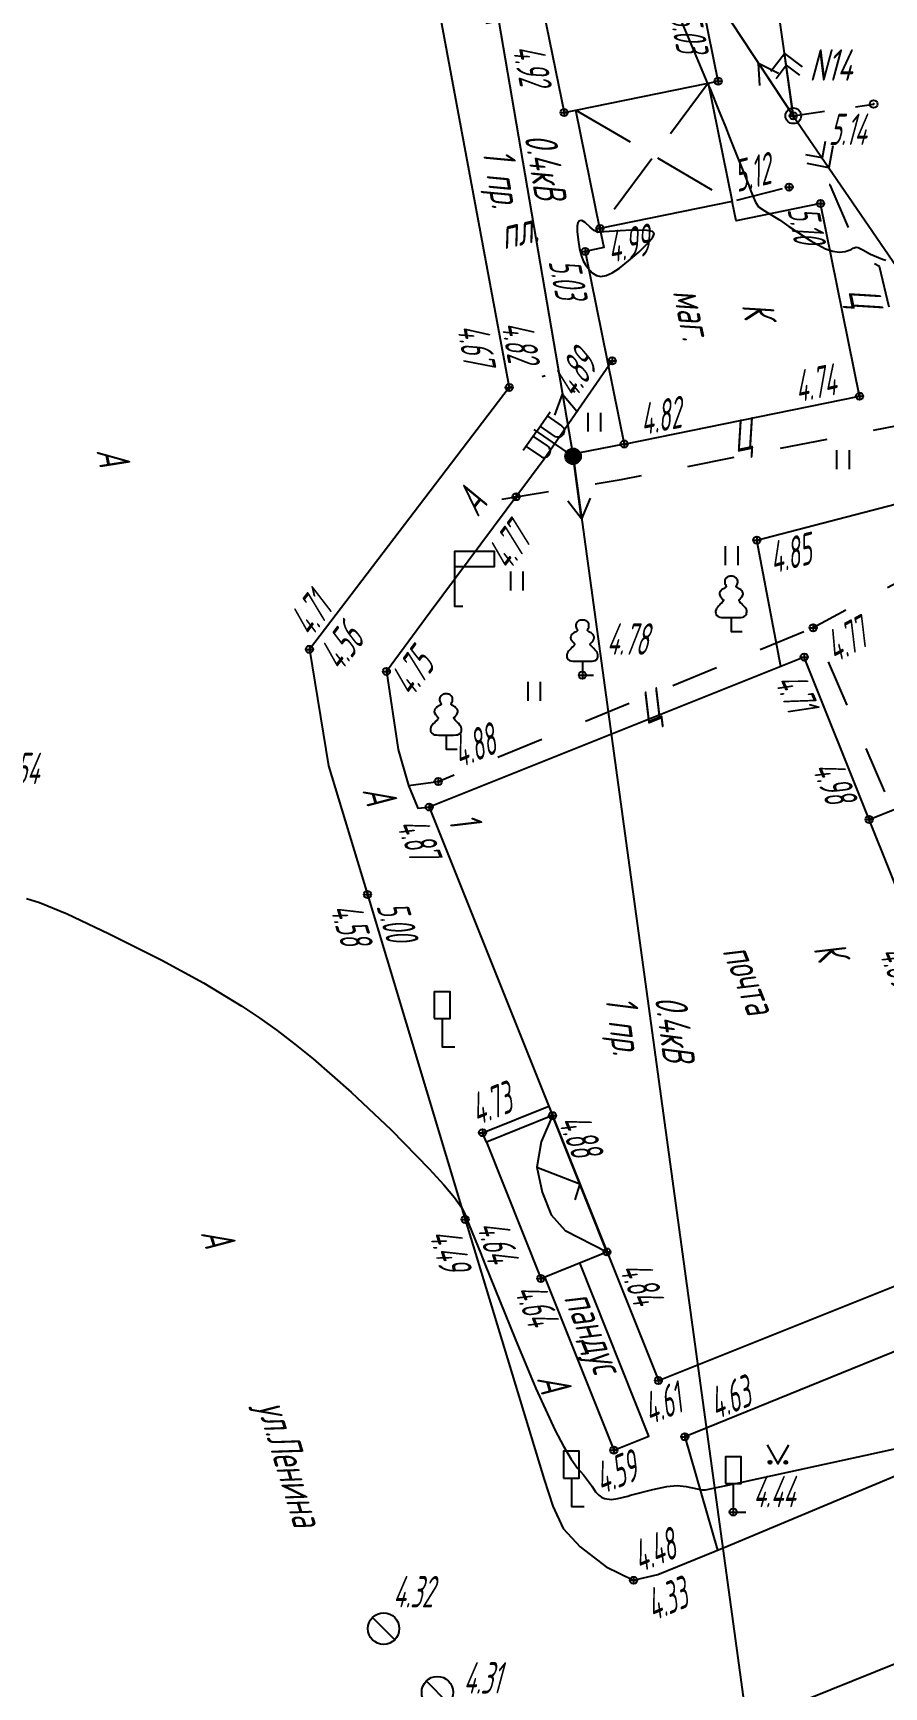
# Model space of a CAD drawing. Extents: x 1233805 to 1234355, y 654698 to 655114.
# Drawn here: x 1234054.2 to 1234081.2, y 654875.8 to 654928.3 of the extents above; entities that cross this region are included whole.
import ezdxf

# ---------------------------------------------------------------- set-up
doc = ezdxf.new("R2010")
doc.units = 0
for name, pattern in [('ИИDash_10_10', [2, 1, -1]), ('ИИDash_15_15', [3, 1.5, -1.5]), ('ИИDash_20_10', [3, 2, -1]), ('ИИDot', [1, 0, -1])]:
    doc.linetypes.add(name, pattern=pattern)
for name, color, linetype, lineweight in [('ИИ_ГОРИЗОНТАЛИ_ОСН', 32, 'Continuous', 25), ('ИИ_ДОРОГИ_АД', 7, 'Continuous', 25), ('ИИ_ЛЭП_ВН', 250, 'Continuous', 25), ('ИИ_ЛЭП_НН', 250, 'Continuous', 25), ('ИИ_ОГРАДЫ', 7, 'Continuous', 25), ('ИИ_ОТМЕТКИ', 7, 'Continuous', 25), ('ИИ_СООРУЖЕНИЕ', 7, 'Continuous', 25), ('ИИ_СТРОЕНИЕ', 7, 'Continuous', 25), ('ИИ_ТРУБОПРОВОДЫ', 7, 'Continuous', 25), ('ИИ_УГОДЬЯ', 7, 'Continuous', 25)]:
    doc.layers.add(name, color=color, linetype=linetype, lineweight=lineweight)
doc.styles.add('VNIPISIMPLEXCUR', font='simplex.shx', dxfattribs={"width": 0.8, "oblique": 15})
doc.styles.add('ГОСТ 2.304 КУРСИВ', font='cs_gost2304.shx', dxfattribs={"oblique": 15})
doc.linetypes.add('ИИ054763', pattern='A,2.5,[23,3dservice.shx,S=0.85,R=45,X=0,Y=0],5,[23,3dservice.shx,S=0.85,R=225,X=0,Y=0],2.5', length=10)

# ---------------------------------------------------------------- blocks, each defined once
blk = doc.blocks.new('ИИ05401')
at = {"color": 0, "linetype": 'Continuous', "lineweight": 25}
for points in [[(-0.4, 1.2), (-0.4, 0)], [(0.4, 1.2), (0.4, 0)]]:
    blk.add_lwpolyline(points, dxfattribs=at)
blk = doc.blocks.new('ИИ053881')
at = {"color": 0, "linetype": 'Continuous', "lineweight": 25}
blk.add_lwpolyline([(0, 0.88), (0.13, 0.88), (0.34, 0.88), (0.48, 0.88), (0.61, 0.89), (0.73, 0.91), (0.82, 0.94), (0.91, 1), (0.96, 1.07), (0.98, 1.15), (0.99, 1.23), (0.99, 1.29), (0.96, 1.38), (0.93, 1.45), (0.88, 1.52), (0.8, 1.61), (0.72, 1.69), (0.65, 1.77), (0.57, 1.84), (0.54, 1.89), (0.51, 1.93), (0.5, 1.97), (0.5, 1.99), (0.52, 2.02), (0.55, 2.05), (0.61, 2.12), (0.68, 2.2), (0.73, 2.29), (0.75, 2.37), (0.74, 2.44), (0.71, 2.52), (0.67, 2.58), (0.63, 2.62), (0.6, 2.65), (0.55, 2.68), (0.5, 2.71), (0.41, 2.76), (0.36, 2.79), (0.34, 2.81), (0.32, 2.83), (0.32, 2.85), (0.32, 2.87), (0.34, 2.89), (0.35, 2.93), (0.37, 2.97), (0.4, 3.03), (0.41, 3.1), (0.41, 3.19), (0.4, 3.25), (0.36, 3.32), (0.32, 3.38), (0.28, 3.41), (0.25, 3.44), (0.18, 3.48), (0.13, 3.49), (0.07, 3.5), (0, 3.5), (-0.07, 3.5), (-0.13, 3.49), (-0.18, 3.48), (-0.25, 3.44), (-0.28, 3.41), (-0.32, 3.38), (-0.36, 3.32), (-0.4, 3.25), (-0.41, 3.19), (-0.41, 3.1), (-0.4, 3.03), (-0.37, 2.97), (-0.35, 2.93), (-0.34, 2.89), (-0.32, 2.87), (-0.32, 2.85), (-0.32, 2.83), (-0.34, 2.81), (-0.36, 2.79), (-0.41, 2.76), (-0.5, 2.71), (-0.55, 2.68), (-0.6, 2.65), (-0.63, 2.62), (-0.67, 2.58), (-0.71, 2.52), (-0.74, 2.44), (-0.75, 2.37), (-0.73, 2.29), (-0.68, 2.2), (-0.61, 2.12), (-0.55, 2.05), (-0.52, 2.02), (-0.5, 1.99), (-0.5, 1.97), (-0.51, 1.93), (-0.54, 1.89), (-0.57, 1.84), (-0.65, 1.77), (-0.72, 1.69), (-0.8, 1.61), (-0.88, 1.52), (-0.93, 1.45), (-0.96, 1.38), (-0.99, 1.29), (-0.99, 1.23), (-0.98, 1.15), (-0.96, 1.07), (-0.91, 1), (-0.82, 0.94), (-0.73, 0.91), (-0.61, 0.89), (-0.48, 0.88), (-0.34, 0.88), (-0.13, 0.88)], close=True, dxfattribs=at)
blk.add_lwpolyline([(0, 0.88), (0, 0), (0.7, 0)], dxfattribs=at)
blk = doc.blocks.new('ИИ05416')
at = {"linetype": 'Continuous', "lineweight": 25}
h = blk.add_hatch(color=0, dxfattribs=at)
edge = h.paths.add_edge_path()
edge.add_arc((-0.5, 0.1), 0.1, 0, 360)
h = blk.add_hatch(color=0, dxfattribs=at)
edge = h.paths.add_edge_path()
edge.add_arc((0.5, 0.1), 0.1, 0, 360)
at = {"color": 0, "linetype": 'Continuous', "lineweight": 25}
blk.add_lwpolyline([(-0.69, 1.2), (0, 0), (0.69, 1.2)], dxfattribs=at)
for centre in [(-0.5, 0.1), (0.5, 0.1)]:
    blk.add_circle(centre, 0.1, dxfattribs=at)
blk = doc.blocks.new('ИИ051081')
at = {"linetype": 'Continuous', "lineweight": 25}
blk.add_hatch(color=0, dxfattribs=at).paths.add_polyline_path([(-0.05, 0, 1), (0.05, 0, 1)])
at = {"color": 0, "linetype": 'Continuous', "lineweight": 25}
for radius in [0.5, 0.05]:
    blk.add_circle((0, 0), radius, dxfattribs=at)
blk = doc.blocks.new('ИИ051141')
at = {"color": 0, "linetype": 'Continuous', "lineweight": 25, "flags": 128}
for points in [[(0, 0), (4, 0)], [(2.5, 0.75), (3.25, 0), (2.5, -0.75)], [(3, 1), (4, 0), (3, -1)]]:
    blk.add_lwpolyline(points, dxfattribs=at)
blk = doc.blocks.new('ИИ0511014')
at = {"linetype": 'Continuous'}
h = blk.add_hatch(color=0, dxfattribs=at)
edge = h.paths.add_edge_path()
edge.add_arc((0, 0), 0.5, 0, 360)
at = {"color": 0, "linetype": 'Continuous', "flags": 128}
for points in [[(0, 2.81), (-1.5, 2.81)], [(-1.18, 2.81), (-1.18, 1.71), (-1.17, 1.62), (-1.14, 1.53), (-1.1, 1.46), (-1.03, 1.39), (-0.96, 1.35), (-0.87, 1.32), (-0.78, 1.31), (-0.69, 1.32), (-0.61, 1.35), (-0.53, 1.39), (-0.47, 1.46), (-0.42, 1.53), (-0.39, 1.62), (-0.38, 1.71), (-0.38, 2.81)], [(0, 0.5), (0, 3)], [(0, 2.81), (1.5, 2.81)], [(1.18, 2.81), (1.18, 1.71), (1.17, 1.62), (1.14, 1.53), (1.1, 1.46), (1.03, 1.39), (0.96, 1.35), (0.87, 1.32), (0.78, 1.31), (0.69, 1.32), (0.61, 1.35), (0.53, 1.39), (0.47, 1.46), (0.42, 1.53), (0.39, 1.62), (0.38, 1.71), (0.38, 2.81)]]:
    blk.add_lwpolyline(points, dxfattribs=at)
at = {"color": 0, "linetype": 'Continuous'}
blk.add_circle((0, 0), 0.5, dxfattribs=at)
blk = doc.blocks.new('ИИ051144')
at = {"color": 0, "linetype": 'Continuous', "lineweight": 25, "flags": 128}
for points in [[(4, 0), (0, 0)], [(2.78, 0.71), (4, 0), (2.78, -0.71)]]:
    blk.add_lwpolyline(points, dxfattribs=at)
blk = doc.blocks.new('ИИ052091')
at = {"color": 0, "linetype": 'Continuous', "lineweight": 25}
blk.add_lwpolyline([(0.5, 0), (0, 0), (0, 3.5), (2.5, 3.5), (2.5, 2.5), (0, 2.5)], dxfattribs=at)
blk = doc.blocks.new('ИИ052063')
at = {"color": 0, "linetype": 'Continuous', "lineweight": 25, "flags": 128}
blk.add_lwpolyline([(-0.5, 1.8), (-0.5, 1.8), (0.5, 1.8), (0.5, 1.8), (0.5, 3.5), (0.5, 3.5), (-0.5, 3.5), (-0.5, 3.5)], close=True, dxfattribs=at)
blk.add_lwpolyline([(0, 1.8), (0, 0), (0.8, 0)], dxfattribs=at)
blk = doc.blocks.new('ИИ051171')
at = {"color": 0, "linetype": 'Continuous', "lineweight": 25, "flags": 128}
blk.add_lwpolyline([(0.71, -0.71), (-0.71, 0.71)], dxfattribs=at)
at = {"color": 0, "linetype": 'Continuous', "lineweight": 25}
blk.add_circle((0, 0), 1, dxfattribs=at)
at = {"color": 0, "linetype": 'Continuous', "style": 'VNIPISIMPLEXCUR', "oblique": 15, "width": 0.8}
for tag, p in [('NUMBER', (1.7, -1)), ('HATCH', (1.7, -4.4)), ('HEIGHT', (1.7, -7.8)), ('TOP1', (1.7, -11.2)), ('TOP2', (1.7, -14.6)), ('TOP3', (1.7, -18)), ('TOP4', (1.7, -21.4)), ('TOP5', (1.7, -24.8)), ('BOTTOM', (1.7, -28.2))]:
    blk.add_attdef(tag, p, '', height=2, dxfattribs=at)
blk = doc.blocks.new('PICKET')
at = {"color": 0, "linetype": 'Continuous', "lineweight": 25}
for p, q in [((-0.23, 0), (0.23, 0)), ((0, 0.23), (0, -0.23))]:
    blk.add_line(p, q, dxfattribs=at)
blk.add_circle((0, 0), 0.23, dxfattribs=at)
at = {"color": 0, "linetype": 'Continuous', "style": 'VNIPISIMPLEXCUR', "oblique": 15, "width": 0.8}
blk.add_attdef('OTMETKA', (1.25, 0.3), '', height=2, dxfattribs=at)
at = {"color": 8, "linetype": 'Continuous', "style": 'VNIPISIMPLEXCUR', "oblique": 15, "width": 0.8, "flags": 1}
blk.add_attdef('NOMER', (1.25, -2.7), '', height=2, dxfattribs=at)

msp = doc.modelspace()

# ---------------------------------------------------------------- linework, layer by layer
at = {"layer": 'ИИ_ГОРИЗОНТАЛИ_ОСН', "flags": 128}
for points, elevation in [([(1234073.464, 654931.664), (1234074.983, 654928.107), (1234075.592, 654926.671), (1234075.592, 654926.671), (1234075.6, 654926.656), (1234075.601, 654926.655), (1234075.694, 654926.45), (1234075.939, 654925.839), (1234076.166, 654925.272), (1234076.311, 654924.91), (1234076.906, 654923.412), (1234076.977, 654923.227), (1234077.119, 654922.879), (1234077.221, 654922.737), (1234077.433, 654922.599), (1234077.885, 654922.321), (1234078.187, 654922.114), (1234078.882, 654921.651), (1234079.345, 654921.403), (1234079.574, 654921.326), (1234079.785, 654921.297), (1234079.976, 654921.316), (1234080.158, 654921.384), (1234080.229, 654921.421), (1234080.317, 654921.459), (1234080.387, 654921.446), (1234080.528, 654921.369), (1234080.779, 654921.23), (1234081.16, 654921.077), (1234081.263, 654921.039)], 5), ([(1234053.971, 654900.78), (1234054.379, 654900.647), (1234055.265, 654900.287), (1234056.575, 654899.667), (1234056.584, 654899.663), (1234056.592, 654899.659), (1234058.269, 654898.826), (1234059.591, 654898.105), (1234060.811, 654897.359), (1234061.383, 654896.975), (1234061.931, 654896.583), (1234062.491, 654896.156), (1234063.07, 654895.687), (1234064.282, 654894.632), (1234065.546, 654893.434), (1234066.757, 654892.193), (1234067.22, 654891.685), (1234067.559, 654891.284), (1234067.772, 654890.992), (1234067.876, 654890.787), (1234067.876, 654890.786), (1234067.933, 654890.647), (1234067.935, 654890.643), (1234068.388, 654889.535), (1234068.54, 654889.154), (1234069.485, 654886.8), (1234070.146, 654885.221), (1234070.759, 654883.892), (1234071.023, 654883.393), (1234071.267, 654882.985), (1234071.467, 654882.698), (1234071.655, 654882.48), (1234071.693, 654882.439), (1234071.911, 654882.149), (1234071.933, 654882.113), (1234072.045, 654881.945), (1234072.146, 654881.837), (1234072.234, 654881.774), (1234072.331, 654881.731), (1234072.551, 654881.7), (1234072.754, 654881.727), (1234073.064, 654881.809), (1234073.148, 654881.833), (1234073.861, 654882.017), (1234074.306, 654882.112), (1234074.633, 654882.141), (1234074.924, 654882.117), (1234075.265, 654882.043), (1234075.273, 654882.04), (1234075.429, 654882.005), (1234075.538, 654882.005), (1234076.649, 654882.241), (1234077.176, 654882.356), (1234080.624, 654883.111), (1234082.896, 654883.609)], 4.5)]:
    msp.add_lwpolyline(points, dxfattribs=dict(at, elevation=elevation))
at = {"layer": 'ИИ_ГОРИЗОНТАЛИ_ОСН', "elevation": 5, "flags": 128}
msp.add_lwpolyline([(1234071.596, 654921.166), (1234071.648, 654921.017), (1234071.709, 654920.92), (1234071.728, 654920.895), (1234071.758, 654920.852), (1234071.94, 654920.638), (1234072.07, 654920.555), (1234072.212, 654920.528), (1234072.377, 654920.556), (1234072.566, 654920.638), (1234072.804, 654920.792), (1234073.093, 654921.017), (1234073.415, 654921.3), (1234073.703, 654921.584), (1234073.858, 654921.767), (1234073.902, 654921.879), (1234073.888, 654921.918), (1234073.848, 654921.947), (1234073.682, 654921.982), (1234073.173, 654921.991), (1234072.476, 654921.952), (1234072.319, 654921.936), (1234072.117, 654921.925), (1234072, 654921.98), (1234071.874, 654922.093), (1234071.709, 654922.238), (1234071.604, 654922.298), (1234071.533, 654922.293), (1234071.484, 654922.232), (1234071.458, 654922.117), (1234071.456, 654921.952), (1234071.486, 654921.682), (1234071.538, 654921.399), (1234071.596, 654921.166)], close=True, dxfattribs=at)
at = {"layer": 'ИИ_ДОРОГИ_АД', "flags": 128}
for points in [[(1234064.724, 654941.599), (1234069.302, 654917.002), (1234062.954, 654908.688), (1234063.56, 654904.988), (1234064.801, 654900.904), (1234067.9, 654890.591), (1234070.407, 654882.33), (1234070.689, 654881.485), (1234071.011, 654880.782), (1234071.555, 654880.203), (1234072.377, 654879.567), (1234073.251, 654879.135), (1234074.022, 654879.322), (1234076.128, 654880.178), (1234084.872, 654883.843), (1234088.735, 654885.482), (1234089.462, 654886.063), (1234090.103, 654887.149), (1234090.472, 654888.109), (1234090.72, 654888.939), (1234090.789, 654889.693), (1234090.772, 654890.147), (1234087.399, 654898.387), (1234084.352, 654900.486)], [(1234072.572, 654917.844), (1234070.407, 654914.726), (1234066.789, 654909.863), (1234065.398, 654907.987), (1234065.775, 654905.506), (1234066.105, 654904.369), (1234066.394, 654903.644), (1234066.76, 654903.682)], [(1234077.384, 654874.816), (1234086.605, 654878.521), (1234096.342, 654882.356), (1234098.561, 654883.179), (1234093.254, 654901.13)], [(1234090.772, 654890.147), (1234074.88, 654883.694), (1234075.918, 654880.093)]]:
    msp.add_lwpolyline(points, dxfattribs=at)
at = {"layer": 'ИИ_ДОРОГИ_АД', "linetype": 'ИИDash_15_15', "flags": 128}
for points in [[(1234069.068, 654913.46), (1234072.853, 654914.082), (1234081.629, 654915.793), (1234090.055, 654914.942), (1234090.027, 654915.645), (1234082.068, 654916.602), (1234081.057, 654920.844), (1234080.495, 654921.125), (1234079.492, 654923.433), (1234078.189, 654923.362), (1234076.38, 654922.901)], [(1234072.955, 654915.206), (1234070.382, 654914.693)], [(1234093.254, 654901.13), (1234089.143, 654911.242), (1234088.212, 654912.094), (1234084.403, 654912.298), (1234078.955, 654909.373)], [(1234066.105, 654904.369), (1234067.047, 654904.492), (1234078.955, 654909.373), (1234081.477, 654903.583)]]:
    msp.add_lwpolyline(points, dxfattribs=at)
at = {"layer": 'ИИ_ДОРОГИ_АД', "linetype": 'ИИDot', "flags": 128}
msp.add_lwpolyline([(1234069.302, 654917.002), (1234070.498, 654917.398), (1234071.74, 654916.646)], dxfattribs=at)
at = {"layer": 'ИИ_ЛЭП_ВН', "elevation": -11.67, "flags": 128}
msp.add_lwpolyline([(1234018.974, 655086.689), (1234017.695, 655058.052), (1234015.433, 655015.566), (1234050.337, 655012.908), (1234071.226, 654975.124), (1234078.323, 654925.625), (1234104.321, 654887.734)], dxfattribs=at)
at = {"layer": 'ИИ_ЛЭП_ВН', "linetype": 'ИИDash_10_10', "elevation": -11.67, "flags": 128}
msp.add_lwpolyline([(1234078.323, 654925.625), (1234080.876, 654925.998)], dxfattribs=at)
at = {"layer": 'ИИ_ЛЭП_НН', "elevation": -11.67, "flags": 128}
for points in [[(1234061.37, 654972.781), (1234066.385, 654943.719), (1234071.329, 654914.814), (1234077.199, 654872.039), (1234085.76, 654846.358), (1234090.839, 654812.015), (1234093.371, 654773.568), (1234096.033, 654741.241), (1234098.037, 654708.982), (1234098.255, 654706.63)], [(1234066.385, 654943.719), (1234078.323, 654925.625)]]:
    msp.add_lwpolyline(points, dxfattribs=at)
at = {"layer": 'ИИ_ОГРАДЫ', "linetype": 'ИИ054763', "flags": 128}
msp.add_lwpolyline([(1234077.926, 654908.145), (1234077.164, 654912.158), (1234084.693, 654914.11), (1234089.364, 654914.387), (1234090.113, 654911.115), (1234093.675, 654907.268), (1234092.91, 654905.647)], dxfattribs=at)
at = {"layer": 'ИИ_СООРУЖЕНИЕ'}
msp.add_lwpolyline([(1234072.183, 654922.049), (1234071.421, 654925.808), (1234075.618, 654926.66), (1234076.38, 654922.901)], close=True, dxfattribs=at)
at = {"layer": 'ИИ_СООРУЖЕНИЕ', "linetype": 'ИИDash_20_10'}
for points in [[(1234075.618, 654926.66), (1234072.183, 654922.049)], [(1234071.421, 654925.808), (1234076.38, 654922.901)]]:
    msp.add_lwpolyline(points, dxfattribs=at)
at = {"layer": 'ИИ_СТРОЕНИЕ'}
for points in [[(1234067.206, 654935.567), (1234067.651, 654933.373), (1234069.42, 654933.732), (1234069.933, 654931.204), (1234068.117, 654930.835), (1234068.577, 654928.566), (1234070.393, 654928.934), (1234071.043, 654925.731), (1234071.421, 654925.808), (1234075.618, 654926.66), (1234075.936, 654926.724), (1234073.342, 654939.514), (1234068.448, 654938.521), (1234068.975, 654935.926), (1234067.206, 654935.567)], [(1234071.715, 654921.321), (1234072.955, 654915.206), (1234080.429, 654916.722), (1234079.188, 654922.837), (1234076.504, 654922.292), (1234076.38, 654922.901), (1234072.183, 654922.049), (1234072.307, 654921.441)], [(1234066.76, 654903.682), (1234074.037, 654885.477), (1234085.949, 654890.239), (1234083.926, 654895.298), (1234082.041, 654900.015), (1234080.733, 654903.286), (1234078.672, 654908.443)], [(1234082.522, 654904.001), (1234083.83, 654900.73), (1234082.041, 654900.015), (1234080.733, 654903.286)], [(1234068.574, 654893.045), (1234068.455, 654893.344), (1234070.557, 654894.184), (1234070.676, 654893.885)], [(1234068.574, 654893.045), (1234070.304, 654888.718), (1234072.406, 654889.558), (1234070.676, 654893.885)], [(1234070.676, 654893.885), (1234070.311, 654893.054), (1234070.176, 654892.245), (1234070.349, 654891.454), (1234070.638, 654890.741), (1234071.082, 654890.24), (1234072.406, 654889.558)]]:
    msp.add_lwpolyline(points, close=True, dxfattribs=at)
at = {"layer": 'ИИ_СТРОЕНИЕ', "linetype": 'ИИDash_20_10', "flags": 128}
msp.add_lwpolyline([(1234070.176, 654892.245), (1234071.541, 654891.722), (1234071.082, 654890.24)], dxfattribs=at)
at = {"layer": 'ИИ_СТРОЕНИЕ'}
msp.add_lwpolyline([(1234070.425, 654888.767), (1234072.624, 654883.267), (1234073.738, 654883.712), (1234071.539, 654889.212)], dxfattribs=at)

# ---------------------------------------------------------------- block references
at = {"layer": 'ИИ_ДОРОГИ_АД', "xscale": 0.5, "yscale": 0.5, "zscale": 0.5}
for name, p in [('ИИ052091', (1234067.577, 654910.052, -11.67)), ('ИИ052063', (1234067.17, 654896.067)), ('ИИ052063', (1234071.276, 654881.48)), ('ИИ052063', (1234076.417, 654881.303))]:
    msp.add_blockref(name, p, dxfattribs=at)
at = {"layer": 'ИИ_ЛЭП_ВН'}
for xscale, yscale, zscale, rotation in [(0.5, 0.5, 0.5, 98.15962505790247), (0.4999999999999998, 0.4999999999999998, 0.4999999999999998, 304.4546309523823)]:
    msp.add_blockref('ИИ051141', (1234078.323, 654925.625, -11.67), dxfattribs=dict(at, xscale=xscale, yscale=yscale, zscale=zscale, rotation=rotation))
for p, xscale, yscale, zscale in [((1234080.876, 654925.998, -11.67), 0.25, 0.25, 0.25), ((1234078.323, 654925.625, -11.67), 0.5, 0.5, 0.5)]:
    msp.add_blockref('ИИ051081', p, dxfattribs=dict(at, xscale=xscale, yscale=yscale, zscale=zscale))
at = {"layer": 'ИИ_ЛЭП_НН'}
for name, p, xscale, yscale, zscale, rotation in [('ИИ051144', (1234078.323, 654925.625, -11.67), 0.4999999999999998, 0.4999999999999998, 0.4999999999999998, 123.415773185161), ('ИИ051144', (1234071.329, 654914.814, -11.67), 0.4999999999999997, 0.4999999999999997, 0.4999999999999997, 99.7067383938428), ('ИИ0511014', (1234071.329, 654914.814, -11.67), 0.5, 0.5, 0.5, 55.32508138914416), ('ИИ051144', (1234071.329, 654914.814, -11.67), 0.4999999999999997, 0.4999999999999997, 0.4999999999999997, 277.8133017465279)]:
    msp.add_blockref(name, p, dxfattribs=dict(at, xscale=xscale, yscale=yscale, zscale=zscale, rotation=rotation))
at = {"layer": 'ИИ_ОТМЕТКИ'}
ref = msp.add_blockref('PICKET', (1234075.936, 654926.724, 5.033), dxfattribs=dict(at, xscale=0.5, yscale=0.5, zscale=0.5))
ref.add_attrib('OTMETKA', '5.03', (1234074.386, 654928.818, 5.033), dxfattribs={"layer": '0', "color": 0, "linetype": 'Continuous', "height": 1, "rotation": 281.4666, "style": 'ГОСТ 2.304 КУРСИВ', "oblique": 15, "width": 0.65})
ref = msp.add_blockref('PICKET', (1234071.043, 654925.731, 4.922), dxfattribs=dict(at, xscale=0.5, yscale=0.5, zscale=0.5))
ref.add_attrib('OTMETKA', '4.92', (1234069.395, 654927.789, 4.922), dxfattribs={"layer": '0', "color": 0, "linetype": 'Continuous', "height": 1, "rotation": 281.4666, "style": 'ГОСТ 2.304 КУРСИВ', "oblique": 15, "width": 0.65})
ref = msp.add_blockref('PICKET', (1234078.323, 654925.625, 5.138), dxfattribs=dict(at, xscale=0.5, yscale=0.5, zscale=0.5))
ref.add_attrib('OTMETKA', '5.14', (1234079.445, 654924.697, 5.138), dxfattribs={"layer": '0', "color": 0, "linetype": 'Continuous', "height": 1, "style": 'ГОСТ 2.304 КУРСИВ', "oblique": 15, "width": 0.65})
ref = msp.add_blockref('PICKET', (1234078.189, 654923.362, 5.118), dxfattribs=dict(at, xscale=0.5, yscale=0.5, zscale=0.5))
ref.add_attrib('OTMETKA', '5.12', (1234076.546, 654923.196, 5.118), dxfattribs={"layer": '0', "color": 0, "linetype": 'Continuous', "height": 1, "rotation": 14.3164, "style": 'ГОСТ 2.304 КУРСИВ', "oblique": 15, "width": 0.65})
ref = msp.add_blockref('PICKET', (1234079.188, 654922.837, 5.099), dxfattribs=dict(at, xscale=0.5, yscale=0.5, zscale=0.5))
ref.add_attrib('OTMETKA', '5.10', (1234078.132, 654922.651, 5.099), dxfattribs={"layer": '0', "color": 0, "linetype": 'Continuous', "height": 1, "rotation": 281.4666, "style": 'ГОСТ 2.304 КУРСИВ', "oblique": 15, "width": 0.65})
ref = msp.add_blockref('PICKET', (1234072.183, 654922.049, 4.991), dxfattribs=dict(at, xscale=0.5, yscale=0.5, zscale=0.5))
ref.add_attrib('OTMETKA', '4.99', (1234072.505, 654920.945, 4.991), dxfattribs={"layer": '0', "color": 0, "linetype": 'Continuous', "height": 1, "rotation": 11.4666, "style": 'ГОСТ 2.304 КУРСИВ', "oblique": 15, "width": 0.65})
ref = msp.add_blockref('PICKET', (1234071.715, 654921.321, 5.027), dxfattribs=dict(at, xscale=0.5, yscale=0.5, zscale=0.5))
ref.add_attrib('OTMETKA', '5.03', (1234070.543, 654920.993, 5.027), dxfattribs={"layer": '0', "color": 0, "linetype": 'Continuous', "height": 1, "rotation": 281.4666, "style": 'ГОСТ 2.304 КУРСИВ', "oblique": 15, "width": 0.65})
ref = msp.add_blockref('PICKET', (1234069.302, 654917.002, 4.667), dxfattribs=dict(at, xscale=0.5, yscale=0.5, zscale=0.5))
ref.add_attrib('OTMETKA', '4.67', (1234067.633, 654918.93, 4.667), dxfattribs={"layer": '0', "color": 0, "linetype": 'Continuous', "height": 1, "rotation": 280.5421, "style": 'ГОСТ 2.304 КУРСИВ', "oblique": 15, "width": 0.65})
ref = msp.add_blockref('PICKET', (1234072.572, 654917.844, 4.888), dxfattribs=dict(at, xscale=0.5, yscale=0.5, zscale=0.5))
ref.add_attrib('OTMETKA', '4.89', (1234071.393, 654916.606, 4.888), dxfattribs={"layer": '0', "color": 0, "linetype": 'Continuous', "height": 1, "rotation": 55.2203, "style": 'ГОСТ 2.304 КУРСИВ', "oblique": 15, "width": 0.65})
ref = msp.add_blockref('PICKET', (1234080.429, 654916.722, 4.744), dxfattribs=dict(at, xscale=0.5, yscale=0.5, zscale=0.5))
ref.add_attrib('OTMETKA', '4.74', (1234078.456, 654916.518, 4.744), dxfattribs={"layer": '0', "color": 0, "linetype": 'Continuous', "height": 1, "rotation": 11.4666, "style": 'ГОСТ 2.304 КУРСИВ', "oblique": 15, "width": 0.65})
ref = msp.add_blockref('PICKET', (1234072.955, 654915.206, 4.818), dxfattribs=dict(at, xscale=0.5, yscale=0.5, zscale=0.5))
ref.add_attrib('OTMETKA', '4.82', (1234073.538, 654915.477, 4.818), dxfattribs={"layer": '0', "color": 0, "linetype": 'Continuous', "height": 1, "rotation": 11.4666, "style": 'ГОСТ 2.304 КУРСИВ', "oblique": 15, "width": 0.65})
ref = msp.add_blockref('PICKET', (1234069.52, 654913.534, 4.77), dxfattribs=dict(at, xscale=0.5, yscale=0.5, zscale=0.5))
ref.add_attrib('OTMETKA', '4.77', (1234069.288, 654911.128, 4.77), dxfattribs={"layer": '0', "color": 0, "linetype": 'Continuous', "height": 1, "rotation": 53.3543, "style": 'ГОСТ 2.304 КУРСИВ', "oblique": 15, "width": 0.65})
ref = msp.add_blockref('PICKET', (1234077.164, 654912.158, 4.845), dxfattribs=dict(at, xscale=0.5, yscale=0.5, zscale=0.5))
ref.add_attrib('OTMETKA', '4.85', (1234077.679, 654911.081, 4.845), dxfattribs={"layer": '0', "color": 0, "linetype": 'Continuous', "height": 1, "rotation": 14.5323, "style": 'ГОСТ 2.304 КУРСИВ', "oblique": 15, "width": 0.65})
ref = msp.add_blockref('PICKET', (1234062.954, 654908.688, 4.559), dxfattribs=dict(at, xscale=0.5, yscale=0.5, zscale=0.5))
ref.add_attrib('OTMETKA', '4.56', (1234063.947, 654907.936, 4.559), dxfattribs={"layer": '0', "color": 0, "linetype": 'Continuous', "height": 1, "rotation": 52.6353, "style": 'ГОСТ 2.304 КУРСИВ', "oblique": 15, "width": 0.65})
ref = msp.add_blockref('PICKET', (1234071.625, 654907.868, 4.785), dxfattribs=dict(at, xscale=0.5, yscale=0.5, zscale=0.5))
ref.add_attrib('OTMETKA', '4.78', (1234072.384, 654908.515, 4.785), dxfattribs={"layer": '0', "color": 0, "linetype": 'Continuous', "height": 1, "style": 'ГОСТ 2.304 КУРСИВ', "oblique": 15, "width": 0.65})
ref = msp.add_blockref('PICKET', (1234078.955, 654909.373, 4.773), dxfattribs=dict(at, xscale=0.5, yscale=0.5, zscale=0.5))
ref.add_attrib('OTMETKA', '4.77', (1234079.651, 654908.239, 4.773), dxfattribs={"layer": '0', "color": 0, "linetype": 'Continuous', "height": 1, "rotation": 28.2276, "style": 'ГОСТ 2.304 КУРСИВ', "oblique": 15, "width": 0.65})
ref = msp.add_blockref('PICKET', (1234065.398, 654907.987, 4.752), dxfattribs=dict(at, xscale=0.5, yscale=0.5, zscale=0.5))
ref.add_attrib('OTMETKA', '4.75', (1234066.204, 654907.122, 4.752), dxfattribs={"layer": '0', "color": 0, "linetype": 'Continuous', "height": 1, "rotation": 53.4456, "style": 'ГОСТ 2.304 КУРСИВ', "oblique": 15, "width": 0.65})
ref = msp.add_blockref('PICKET', (1234078.672, 654908.443, 4.708), dxfattribs=dict(at, xscale=0.5, yscale=0.5, zscale=0.5))
ref.add_attrib('OTMETKA', '4.71', (1234077.71, 654907.69, 4.708), dxfattribs={"layer": '0', "color": 0, "linetype": 'Continuous', "height": 1, "rotation": 293.528, "style": 'ГОСТ 2.304 КУРСИВ', "oblique": 15, "width": 0.65})
ref = msp.add_blockref('PICKET', (1234067.047, 654904.492, 4.879), dxfattribs=dict(at, xscale=0.5, yscale=0.5, zscale=0.5))
ref.add_attrib('OTMETKA', '4.88', (1234067.725, 654904.907, 4.879), dxfattribs={"layer": '0', "color": 0, "linetype": 'Continuous', "height": 1, "rotation": 22.292, "style": 'ГОСТ 2.304 КУРСИВ', "oblique": 15, "width": 0.65})
ref = msp.add_blockref('PICKET', (1234080.733, 654903.286, 4.976), dxfattribs=dict(at, xscale=0.5, yscale=0.5, zscale=0.5))
ref.add_attrib('OTMETKA', '4.98', (1234078.901, 654904.931, 4.976), dxfattribs={"layer": '0', "color": 0, "linetype": 'Continuous', "height": 1, "rotation": 291.7881, "style": 'ГОСТ 2.304 КУРСИВ', "oblique": 15, "width": 0.65})
ref = msp.add_blockref('PICKET', (1234066.76, 654903.682, 4.872), dxfattribs=dict(at, xscale=0.5, yscale=0.5, zscale=0.5))
ref.add_attrib('OTMETKA', '4.87', (1234065.699, 654903.126, 4.872), dxfattribs={"layer": '0', "color": 0, "linetype": 'Continuous', "height": 1, "rotation": 291.7881, "style": 'ГОСТ 2.304 КУРСИВ', "oblique": 15, "width": 0.65})
ref = msp.add_blockref('PICKET', (1234064.801, 654900.904, 4.58), dxfattribs=dict(at, xscale=0.5, yscale=0.5, zscale=0.5))
ref.add_attrib('OTMETKA', '4.58', (1234063.598, 654900.478, 4.58), dxfattribs={"layer": '0', "color": 0, "linetype": 'Continuous', "height": 1, "rotation": 286.7236, "style": 'ГОСТ 2.304 КУРСИВ', "oblique": 15, "width": 0.65})
ref = msp.add_blockref('PICKET', (1234082.197, 654899.624, 4.893), dxfattribs=dict(at, xscale=0.5, yscale=0.5, zscale=0.5))
ref.add_attrib('OTMETKA', '4.89', (1234081.02, 654899.073, 4.893), dxfattribs={"layer": '0', "color": 0, "linetype": 'Continuous', "height": 1, "rotation": 291.7881, "style": 'ГОСТ 2.304 КУРСИВ', "oblique": 15, "width": 0.65})
ref = msp.add_blockref('PICKET', (1234068.455, 654893.344, 4.732), dxfattribs=dict(at, xscale=0.5, yscale=0.5, zscale=0.5))
ref.add_attrib('OTMETKA', '4.73', (1234068.282, 654893.557, 4.732), dxfattribs={"layer": '0', "color": 0, "linetype": 'Continuous', "height": 1, "rotation": 21.7881, "style": 'ГОСТ 2.304 КУРСИВ', "oblique": 15, "width": 0.65})
ref = msp.add_blockref('PICKET', (1234070.676, 654893.885, 4.883), dxfattribs=dict(at, xscale=0.5, yscale=0.5, zscale=0.5))
ref.add_attrib('OTMETKA', '4.88', (1234070.834, 654893.721, 4.883), dxfattribs={"layer": '0', "color": 0, "linetype": 'Continuous', "height": 1, "rotation": 291.7881, "style": 'ГОСТ 2.304 КУРСИВ', "oblique": 15, "width": 0.65})
ref = msp.add_blockref('PICKET', (1234067.9, 654890.591, 4.494), dxfattribs=dict(at, xscale=0.5, yscale=0.5, zscale=0.5))
ref.add_attrib('OTMETKA', '4.49', (1234066.74, 654890.139, 4.494), dxfattribs={"layer": '0', "color": 0, "linetype": 'Continuous', "height": 1, "rotation": 286.8826, "style": 'ГОСТ 2.304 КУРСИВ', "oblique": 15, "width": 0.65})
ref = msp.add_blockref('PICKET', (1234072.406, 654889.558, 4.836), dxfattribs=dict(at, xscale=0.5, yscale=0.5, zscale=0.5))
ref.add_attrib('OTMETKA', '4.84', (1234072.777, 654889.033, 4.836), dxfattribs={"layer": '0', "color": 0, "linetype": 'Continuous', "height": 1, "rotation": 291.7881, "style": 'ГОСТ 2.304 КУРСИВ', "oblique": 15, "width": 0.65})
ref = msp.add_blockref('PICKET', (1234070.304, 654888.718, 4.641), dxfattribs=dict(at, xscale=0.5, yscale=0.5, zscale=0.5))
ref.add_attrib('OTMETKA', '4.64', (1234069.442, 654888.34, 4.641), dxfattribs={"layer": '0', "color": 0, "linetype": 'Continuous', "height": 1, "rotation": 291.7881, "style": 'ГОСТ 2.304 КУРСИВ', "oblique": 15, "width": 0.65})
ref = msp.add_blockref('PICKET', (1234074.88, 654883.694, 4.627), dxfattribs=dict(at, xscale=0.5, yscale=0.5, zscale=0.5))
ref.add_attrib('OTMETKA', '4.63', (1234075.862, 654884.22, 4.627), dxfattribs={"layer": '0', "color": 0, "linetype": 'Continuous', "height": 1, "rotation": 22.0981, "style": 'ГОСТ 2.304 КУРСИВ', "oblique": 15, "width": 0.65})
ref = msp.add_blockref('PICKET', (1234074.037, 654885.477, 4.605), dxfattribs=dict(at, xscale=0.5, yscale=0.5, zscale=0.5))
ref.add_attrib('OTMETKA', '4.61', (1234073.763, 654884.058, 4.605), dxfattribs={"layer": '0', "color": 0, "linetype": 'Continuous', "height": 1, "rotation": 21.7881, "style": 'ГОСТ 2.304 КУРСИВ', "oblique": 15, "width": 0.65})
ref = msp.add_blockref('PICKET', (1234072.624, 654883.267, 4.594), dxfattribs=dict(at, xscale=0.5, yscale=0.5, zscale=0.5))
ref.add_attrib('OTMETKA', '4.59', (1234072.227, 654881.847, 4.594), dxfattribs={"layer": '0', "color": 0, "linetype": 'Continuous', "height": 1, "rotation": 21.7881, "style": 'ГОСТ 2.304 КУРСИВ', "oblique": 15, "width": 0.65})
ref = msp.add_blockref('PICKET', (1234076.417, 654881.303, 4.439), dxfattribs=dict(at, xscale=0.5, yscale=0.5, zscale=0.5))
ref.add_attrib('OTMETKA', '4.44', (1234077.042, 654881.453, 4.439), dxfattribs={"layer": '0', "color": 0, "linetype": 'Continuous', "height": 1, "style": 'ГОСТ 2.304 КУРСИВ', "oblique": 15, "width": 0.65})
ref = msp.add_blockref('PICKET', (1234073.251, 654879.135, 4.327), dxfattribs=dict(at, xscale=0.5, yscale=0.5, zscale=0.5))
ref.add_attrib('OTMETKA', '4.33', (1234073.871, 654877.825, 4.327), dxfattribs={"layer": '0', "color": 0, "linetype": 'Continuous', "height": 1, "rotation": 22.7412, "style": 'ГОСТ 2.304 КУРСИВ', "oblique": 15, "width": 0.65})
at = {"layer": 'ИИ_ТРУБОПРОВОДЫ'}
ref = msp.add_blockref('ИИ051171', (1234052.227, 654904.364, 4.54), dxfattribs=dict(at, xscale=0.5, yscale=0.5, zscale=0.5))
ref.add_attrib('HATCH', '4.54', (1234053.034, 654904.406, 4.54), dxfattribs={"layer": '0', "color": 0, "linetype": 'Continuous', "height": 1, "rotation": 360, "style": 'ГОСТ 2.304 КУРСИВ', "oblique": 15, "width": 0.65})
ref = msp.add_blockref('ИИ051171', (1234065.309, 654877.602, 4.32), dxfattribs=dict(at, xscale=0.5, yscale=0.5, zscale=0.5))
ref.add_attrib('HATCH', '4.32', (1234065.6, 654878.273, 4.32), dxfattribs={"layer": '0', "color": 0, "linetype": 'Continuous', "height": 1, "rotation": 360, "style": 'ГОСТ 2.304 КУРСИВ', "oblique": 15, "width": 0.65})
ref = msp.add_blockref('ИИ051171', (1234067.02, 654875.584, 4.31), dxfattribs=dict(at, xscale=0.5, yscale=0.5, zscale=0.5))
ref.add_attrib('HATCH', '4.31', (1234067.837, 654875.537, 4.31), dxfattribs={"layer": '0', "color": 0, "linetype": 'Continuous', "height": 1, "rotation": 360, "style": 'ГОСТ 2.304 КУРСИВ', "oblique": 15, "width": 0.65})
at = {"layer": 'ИИ_УГОДЬЯ', "xscale": 0.5, "yscale": 0.5, "zscale": 0.5}
for name, p in [('ИИ05401', (1234071.998, 654915.599)), ('ИИ05401', (1234079.9, 654914.408)), ('ИИ05401', (1234076.358, 654911.362)), ('ИИ05401', (1234069.538, 654910.559)), ('ИИ053881', (1234076.352, 654909.258, -11.67)), ('ИИ053881', (1234071.625, 654907.868, -11.67)), ('ИИ053881', (1234067.295, 654905.524, -11.67)), ('ИИ05401', (1234070.087, 654907.056)), ('ИИ05416', (1234077.835, 654882.833))]:
    msp.add_blockref(name, p, dxfattribs=at)

# ---------------------------------------------------------------- texts
at = {"layer": 'ИИ_ДОРОГИ_АД', "style": 'ГОСТ 2.304 КУРСИВ', "oblique": 15, "width": 0.8}
for s, rotation, p in [('пл.', 13.3234, (1234069.134, 654921.374)), ('Ц', 281.4666, (1234080.066, 654920.068)), ('Ц', 11.4666, (1234076.485, 654914.939)), ('А', 281.1107, (1234056.182, 654915)), ('А', 52.6353, (1234068.296, 654912.856)), ('Ц', 21.7881, (1234073.646, 654906.289)), ('А', 286.7236, (1234064.626, 654904.218)), ('А', 286.8826, (1234059.491, 654890.166)), ('А', 286.8826, (1234070.166, 654885.547)), ('ул.Ленина', 286.8826, (1234061.288, 654884.675))]:
    msp.add_text(s, height=1, rotation=rotation, dxfattribs=at).set_placement(p)
at = {"layer": 'ИИ_ЛЭП_ВН', "style": 'ГОСТ 2.304 КУРСИВ', "oblique": 15, "width": 0.8}
msp.add_text('N14', height=1, dxfattribs=at).set_placement((1234078.829, 654926.735))
at = {"layer": 'ИИ_ЛЭП_НН', "style": 'ГОСТ 2.304 КУРСИВ', "oblique": 15, "width": 0.8}
for s, rotation, p in [('0.4кВ', 279.7067, (1234069.78, 654924.989)), ('1 пр.', 279.7067, (1234068.446, 654924.493)), ('1 пр.', 277.8133, (1234072.348, 654897.623)), ('0.4кВ', 277.8133, (1234073.92, 654897.64))]:
    msp.add_text(s, height=1, rotation=rotation, dxfattribs=at).set_placement(p)
at = {"layer": 'ИИ_ОТМЕТКИ', "style": 'ГОСТ 2.304 КУРСИВ', "oblique": 15, "width": 0.65}
for s, rotation, p in [('4.82', 280.5155, (1234069.039, 654919.018)), ('4.71', 52.6353, (1234063.004, 654909.019)), ('5.00', 286.7236, (1234065.073, 654900.533)), ('4.64', 286.7236, (1234068.257, 654890.402)), ('4.48', 22.1329, (1234073.445, 654879.367))]:
    msp.add_text(s, height=1, rotation=rotation, dxfattribs=at).set_placement(p)
at = {"layer": 'ИИ_СТРОЕНИЕ', "style": 'ГОСТ 2.304 КУРСИВ', "oblique": 15, "width": 0.8}
for s, rotation, p in [('маг.', 281.4666, (1234074.493, 654920.042)), ('К', 281.4666, (1234076.679, 654919.618)), ('1', 291.7881, (1234067.345, 654903.272)), ('почта', 291.7881, (1234076.057, 654899.109)), ('К', 291.7881, (1234078.947, 654899.188)), ('пандус', 291.7975, (1234071.021, 654888.1))]:
    msp.add_text(s, height=1, rotation=rotation, dxfattribs=at).set_placement(p)

doc.saveas('drawing.dxf')
